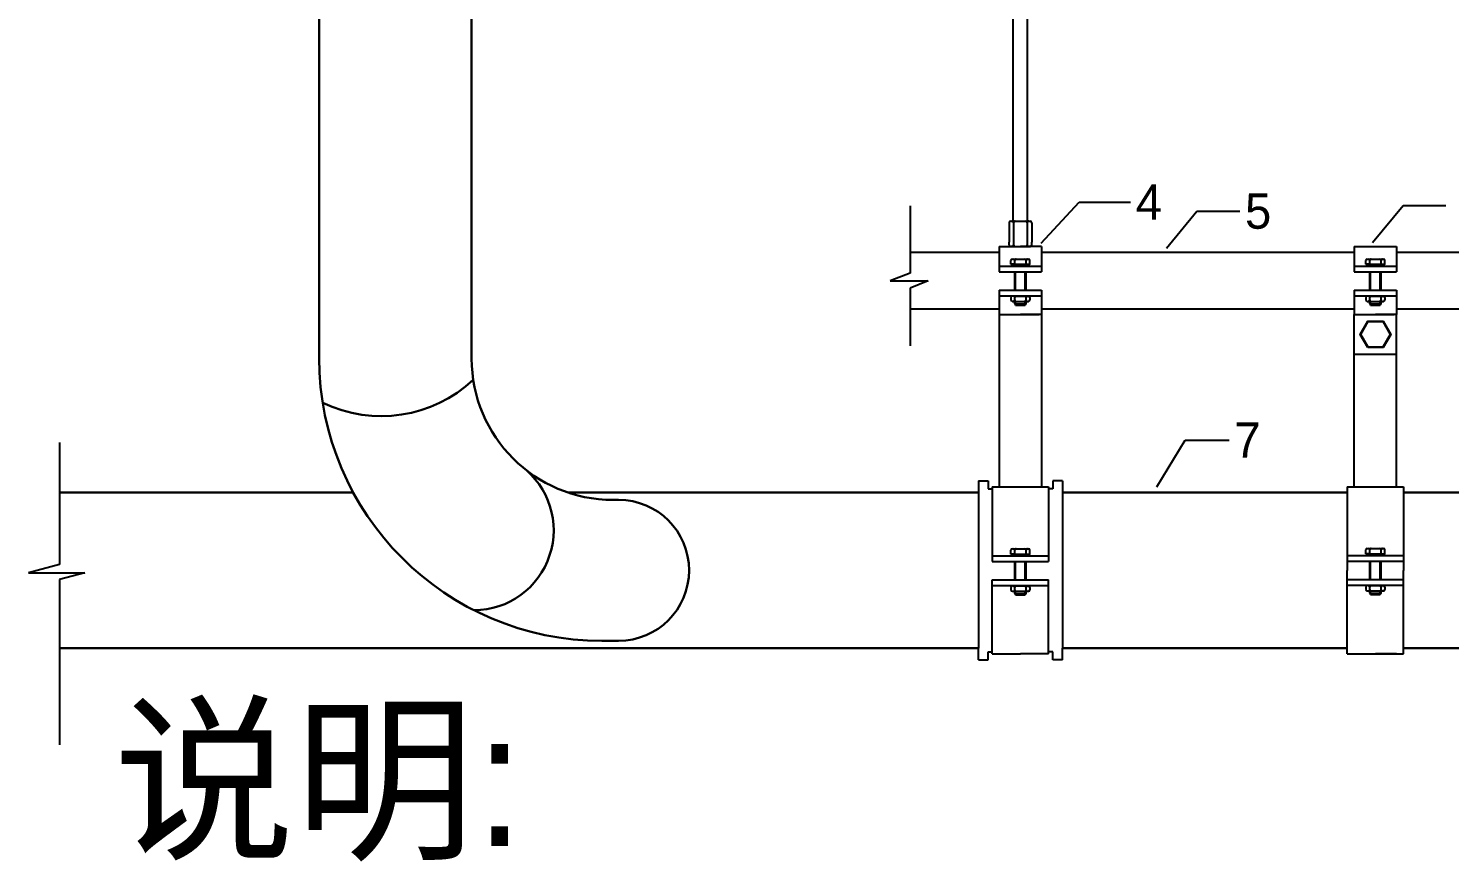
# Model space of a CAD drawing. Extents: x 1635833 to 4277885, y 16914845 to 35313750.
# Drawn here: x 2240857 to 2245682, y 17510316 to 17513145 of the extents above; entities that cross this region are included whole.
import ezdxf

# ---------------------------------------------------------------- set-up
doc = ezdxf.new("R2010")
doc.units = 0
doc.header["$LTSCALE"] = 1000
doc.header["$MEASUREMENT"] = 0
doc.layers.add('固定系统', color=7, linetype='Continuous')
doc.layers.add('文本', color=4, linetype='Continuous')
doc.layers.add('雨水管道', color=7, linetype='Continuous', lineweight=30)
doc.styles.get("Standard").update_dxf_attribs({"font": 'gbenor.shx', "bigfont": 'gbcbig.shx'})
doc.dimstyles.new('ISO-25', dxfattribs={"dimtxt": 2.5, "dimasz": 2.5, "dimexe": 1.25, "dimexo": 0.625, "dimtad": 1, "dimtxsty": 'Standard', "dimcen": 2.5, "dimadec": 0, "dimazin": 0, "dimtfac": 1, "dimtmove": 0, "dimatfit": 3, "dimfxl": 0, "dimarcsym": 0})

msp = doc.modelspace()

# ---------------------------------------------------------------- linework, layer by layer
for p, q in [((2240962.3, 17511739.166), (2240962.3, 17511324.781)), ((2240962.3, 17511324.781), (2240856.915, 17511296.274)), ((2240856.915, 17511296.274), (2241048.718, 17511296.274)), ((2241048.718, 17511296.274), (2240962.3, 17511273.897)), ((2240962.3, 17511273.897), (2240962.3, 17510711.661))]:
    msp.add_line(p, q)
at = {"layer": '固定系统', "ltscale": 0.2}
for p, q in [((2244200.755, 17512490.678), (2244200.755, 17514184.403)), ((2244248.755, 17512490.678), (2244248.755, 17514184.403)), ((2244186.277, 17512484.918), (2244186.277, 17512419.103)), ((2244201.698, 17512484.91), (2244201.698, 17512409.583)), ((2244247.811, 17512484.91), (2244247.811, 17512409.583)), ((2244263.232, 17512484.918), (2244263.232, 17512419.103)), ((2243782.289, 17512287.523), (2243911.642, 17512287.523)), ((2243911.642, 17512287.523), (2243850.831, 17512263.189))]:
    msp.add_line(p, q, dxfattribs=at)
at = {"layer": '固定系统'}
for p, q in [((2243850.831, 17512542.555), (2243850.831, 17512314.072)), ((2244192.037, 17512490.678), (2244201.715, 17512490.678)), ((2244192.922, 17512490.678), (2244256.587, 17512490.678)), ((2244201.715, 17512490.678), (2244247.795, 17512490.678)), ((2244247.795, 17512490.678), (2244257.472, 17512490.678)), ((2244186.277, 17512409.575), (2244186.277, 17512419.103)), ((2244263.232, 17512409.575), (2244263.232, 17512419.103)), ((2243850.831, 17512384.615), (2244152.755, 17512384.615)), ((2244152.755, 17512403.815), (2244224.755, 17512403.815)), ((2244152.755, 17512403.815), (2244152.755, 17512318.629)), ((2244161.09, 17512403.815), (2244224.755, 17512403.815)), ((2244201.715, 17512403.815), (2244192.037, 17512403.815)), ((2244201.715, 17512403.815), (2244247.795, 17512403.815)), ((2244296.755, 17512403.815), (2244224.755, 17512403.815)), ((2244288.42, 17512403.815), (2244224.755, 17512403.815)), ((2244247.795, 17512403.815), (2244257.472, 17512403.815)), ((2244296.755, 17512403.815), (2244296.755, 17512318.629)), ((2244296.755, 17512384.615), (2245357.984, 17512384.615)), ((2245357.984, 17512403.815), (2245501.984, 17512403.815)), ((2245357.984, 17512403.815), (2245357.984, 17512318.629)), ((2245501.984, 17512403.815), (2245501.984, 17512318.629)), ((2245501.984, 17512384.615), (2245748.51, 17512384.615)), ((2244152.755, 17512337.829), (2244296.755, 17512337.829)), ((2244192.69, 17512343.992), (2244192.69, 17512356.733)), ((2244205.555, 17512343.992), (2244192.69, 17512343.992)), ((2244192.69, 17512343.992), (2244196.366, 17512340.647)), ((2244205.555, 17512340.647), (2244196.366, 17512340.647)), ((2244197.49, 17512361.533), (2244252.019, 17512361.533)), ((2244205.555, 17512343.992), (2244205.555, 17512361.533)), ((2244205.555, 17512343.992), (2244243.955, 17512343.992)), ((2244205.555, 17512340.647), (2244243.955, 17512340.647)), ((2244205.555, 17512337.829), (2244205.555, 17512340.647)), ((2244205.555, 17512337.829), (2244243.955, 17512337.829)), ((2244208.61, 17512337.829), (2244208.61, 17512340.647)), ((2244240.9, 17512337.829), (2244240.9, 17512340.647)), ((2244243.955, 17512343.992), (2244243.955, 17512361.533)), ((2244243.955, 17512343.992), (2244256.819, 17512343.992)), ((2244243.955, 17512337.829), (2244243.955, 17512340.647)), ((2244243.955, 17512340.647), (2244253.144, 17512340.647)), ((2244256.819, 17512343.992), (2244253.144, 17512340.647)), ((2244256.819, 17512343.992), (2244256.819, 17512356.733)), ((2245357.984, 17512337.829), (2245501.984, 17512337.829)), ((2245397.92, 17512343.992), (2245397.92, 17512356.733)), ((2245410.784, 17512343.992), (2245397.92, 17512343.992)), ((2245397.92, 17512343.992), (2245401.596, 17512340.647)), ((2245410.784, 17512340.647), (2245401.596, 17512340.647)), ((2245402.72, 17512361.533), (2245457.249, 17512361.533)), ((2245410.784, 17512343.992), (2245410.784, 17512361.533)), ((2245410.784, 17512343.992), (2245449.184, 17512343.992)), ((2245410.784, 17512337.829), (2245410.784, 17512340.647)), ((2245410.784, 17512340.647), (2245449.184, 17512340.647)), ((2245410.784, 17512337.829), (2245449.184, 17512337.829)), ((2245413.839, 17512337.829), (2245413.839, 17512340.647)), ((2245446.129, 17512337.829), (2245446.129, 17512340.647)), ((2245449.184, 17512343.992), (2245449.184, 17512361.533)), ((2245449.184, 17512343.992), (2245462.049, 17512343.992)), ((2245449.184, 17512337.829), (2245449.184, 17512340.647)), ((2245449.184, 17512340.647), (2245458.373, 17512340.647)), ((2245462.049, 17512343.992), (2245458.373, 17512340.647)), ((2245462.049, 17512343.992), (2245462.049, 17512356.733)), ((2243850.831, 17512314.072), (2243782.289, 17512287.523)), ((2244152.755, 17512318.629), (2244296.755, 17512318.629)), ((2244205.555, 17512280.229), (2244205.555, 17512318.629)), ((2244205.555, 17512256.229), (2244205.555, 17512280.229)), ((2244208.61, 17512256.229), (2244208.61, 17512318.629)), ((2244240.9, 17512256.229), (2244240.9, 17512318.629)), ((2244243.955, 17512282.88), (2244243.955, 17512318.629)), ((2244243.955, 17512256.229), (2244243.955, 17512282.88)), ((2245357.984, 17512318.629), (2245501.984, 17512318.629)), ((2245410.784, 17512280.229), (2245410.784, 17512318.629)), ((2245410.784, 17512256.229), (2245410.784, 17512280.229)), ((2245413.839, 17512256.229), (2245413.839, 17512318.629)), ((2245446.129, 17512256.229), (2245446.129, 17512318.629)), ((2245449.184, 17512282.88), (2245449.184, 17512318.629)), ((2245449.184, 17512256.229), (2245449.184, 17512282.88)), ((2243850.831, 17512263.189), (2243850.831, 17512067.186)), ((2244152.755, 17512256.229), (2244296.755, 17512256.229)), ((2244152.755, 17512256.229), (2244152.755, 17511587.815)), ((2244152.755, 17512237.029), (2244296.755, 17512237.029)), ((2244192.69, 17512230.753), (2244192.69, 17512222.812)), ((2244205.555, 17512235.553), (2244197.49, 17512235.553)), ((2244205.555, 17512235.553), (2244205.555, 17512237.029)), ((2244205.555, 17512235.553), (2244243.955, 17512235.553)), ((2244205.555, 17512218.012), (2244205.555, 17512235.553)), ((2244208.61, 17512235.553), (2244208.61, 17512237.029)), ((2244240.9, 17512235.553), (2244240.9, 17512237.029)), ((2244243.955, 17512235.553), (2244243.955, 17512237.029)), ((2244243.955, 17512235.553), (2244252.019, 17512235.553)), ((2244243.955, 17512218.012), (2244243.955, 17512235.553)), ((2244256.819, 17512230.753), (2244256.819, 17512222.812)), ((2244296.755, 17512256.229), (2244296.755, 17511587.815)), ((2245357.984, 17512256.229), (2245501.984, 17512256.229)), ((2245357.984, 17512256.229), (2245357.984, 17512173.415)), ((2245357.984, 17512237.029), (2245501.984, 17512237.029)), ((2245397.92, 17512230.753), (2245397.92, 17512222.812)), ((2245410.784, 17512235.553), (2245402.72, 17512235.553)), ((2245410.784, 17512235.553), (2245410.784, 17512237.029)), ((2245410.784, 17512218.012), (2245410.784, 17512235.553)), ((2245410.784, 17512235.553), (2245449.184, 17512235.553)), ((2245413.839, 17512235.553), (2245413.839, 17512237.029)), ((2245446.129, 17512235.553), (2245446.129, 17512237.029)), ((2245449.184, 17512235.553), (2245449.184, 17512237.029)), ((2245449.184, 17512218.012), (2245449.184, 17512235.553)), ((2245449.184, 17512235.553), (2245457.249, 17512235.553)), ((2245462.049, 17512230.753), (2245462.049, 17512222.812)), ((2245501.984, 17512256.229), (2245501.984, 17512173.415)), ((2243850.831, 17512192.615), (2244152.755, 17512192.615)), ((2244197.49, 17512218.012), (2244205.555, 17512218.012)), ((2244205.555, 17512218.012), (2244243.955, 17512218.012)), ((2244205.555, 17512209.973), (2244205.555, 17512218.012)), ((2244205.555, 17512209.973), (2244243.955, 17512209.973)), ((2244205.555, 17512209.973), (2244208.61, 17512205.371)), ((2244208.61, 17512205.371), (2244208.61, 17512218.012)), ((2244208.61, 17512205.371), (2244240.9, 17512205.371)), ((2244240.9, 17512205.371), (2244240.9, 17512218.012)), ((2244243.955, 17512209.973), (2244240.9, 17512205.371)), ((2244243.955, 17512218.012), (2244252.019, 17512218.012)), ((2244243.955, 17512209.973), (2244243.955, 17512218.012)), ((2244296.755, 17512192.615), (2245357.984, 17512192.615)), ((2245402.72, 17512218.012), (2245410.784, 17512218.012)), ((2245410.784, 17512209.973), (2245410.784, 17512218.012)), ((2245410.784, 17512218.012), (2245449.184, 17512218.012)), ((2245410.784, 17512209.973), (2245413.839, 17512205.371)), ((2245410.784, 17512209.973), (2245449.184, 17512209.973)), ((2245413.839, 17512205.371), (2245413.839, 17512218.012)), ((2245413.839, 17512205.371), (2245446.129, 17512205.371)), ((2245446.129, 17512205.371), (2245446.129, 17512218.012)), ((2245449.184, 17512209.973), (2245446.129, 17512205.371)), ((2245449.184, 17512209.973), (2245449.184, 17512218.012)), ((2245449.184, 17512218.012), (2245457.249, 17512218.012)), ((2245501.984, 17512192.615), (2245748.51, 17512192.615)), ((2244152.755, 17512173.415), (2244224.755, 17512173.415)), ((2244161.09, 17512173.415), (2244288.42, 17512173.415)), ((2244296.755, 17512173.415), (2244224.755, 17512173.415)), ((2245357.984, 17512173.415), (2245429.984, 17512173.415)), ((2245357.984, 17512173.415), (2245429.984, 17512173.415)), ((2245357.984, 17511587.815), (2245357.984, 17512173.415)), ((2245366.319, 17512173.415), (2245429.984, 17512173.415)), ((2245366.319, 17512173.415), (2245493.649, 17512173.415)), ((2245501.984, 17512173.415), (2245429.984, 17512173.415)), ((2245501.984, 17512173.415), (2245429.984, 17512173.415)), ((2245493.649, 17512173.415), (2245429.984, 17512173.415)), ((2245501.984, 17511587.815), (2245501.984, 17512173.415)), ((2245357.984, 17512039.272), (2245501.984, 17512039.272)), ((2244082.173, 17511608.592), (2244114.971, 17511608.592)), ((2244082.173, 17511608.592), (2244082.173, 17511568.615)), ((2244114.971, 17511608.592), (2244114.971, 17511581.324)), ((2244367.337, 17511608.592), (2244334.539, 17511608.592)), ((2244334.539, 17511608.592), (2244334.539, 17511581.324)), ((2244367.337, 17511608.592), (2244367.337, 17511568.615)), ((2244082.173, 17511568.615), (2244082.173, 17511040.615)), ((2244114.971, 17511581.324), (2244128.755, 17511581.324)), ((2244128.755, 17511587.815), (2244320.755, 17511587.815)), ((2244128.755, 17511587.815), (2244128.755, 17511334.629)), ((2244320.755, 17511587.815), (2244320.755, 17511334.629)), ((2244334.539, 17511581.324), (2244320.755, 17511581.324)), ((2244367.337, 17511568.615), (2244367.337, 17511040.615)), ((2245333.984, 17511587.815), (2245525.984, 17511587.815)), ((2245333.984, 17511587.815), (2245525.984, 17511587.815)), ((2245333.984, 17511587.815), (2245333.984, 17511304.615)), ((2245525.984, 17511587.815), (2245525.984, 17511304.615)), ((2244192.69, 17511359.992), (2244192.69, 17511372.733)), ((2244205.555, 17511359.992), (2244192.69, 17511359.992)), ((2244192.69, 17511359.992), (2244196.366, 17511356.647)), ((2244205.555, 17511356.647), (2244196.366, 17511356.647)), ((2244197.49, 17511377.533), (2244252.019, 17511377.533)), ((2244205.555, 17511359.992), (2244205.555, 17511377.533)), ((2244205.555, 17511359.992), (2244243.955, 17511359.992)), ((2244205.555, 17511356.647), (2244243.955, 17511356.647)), ((2244205.555, 17511353.829), (2244205.555, 17511356.647)), ((2244208.61, 17511353.829), (2244208.61, 17511356.647)), ((2244240.9, 17511353.829), (2244240.9, 17511356.647)), ((2244243.955, 17511359.992), (2244243.955, 17511377.533)), ((2244243.955, 17511359.992), (2244256.819, 17511359.992)), ((2244243.955, 17511353.829), (2244243.955, 17511356.647)), ((2244243.955, 17511356.647), (2244253.144, 17511356.647)), ((2244256.819, 17511359.992), (2244253.144, 17511356.647)), ((2244256.819, 17511359.992), (2244256.819, 17511372.733)), ((2245333.984, 17511355.015), (2245525.984, 17511355.015)), ((2245397.92, 17511361.178), (2245397.92, 17511373.918)), ((2245410.784, 17511361.178), (2245397.92, 17511361.178)), ((2245397.92, 17511361.178), (2245401.596, 17511357.832)), ((2245410.784, 17511357.832), (2245401.596, 17511357.832)), ((2245402.72, 17511378.718), (2245457.249, 17511378.718)), ((2245410.784, 17511361.178), (2245410.784, 17511378.718)), ((2245410.784, 17511361.178), (2245449.184, 17511361.178)), ((2245410.784, 17511355.015), (2245410.784, 17511357.832)), ((2245410.784, 17511357.832), (2245449.184, 17511357.832)), ((2245410.784, 17511355.015), (2245449.184, 17511355.015)), ((2245413.839, 17511355.015), (2245413.839, 17511357.832)), ((2245446.129, 17511355.015), (2245446.129, 17511357.832)), ((2245449.184, 17511361.178), (2245449.184, 17511378.718)), ((2245449.184, 17511361.178), (2245462.049, 17511361.178)), ((2245449.184, 17511355.015), (2245449.184, 17511357.832)), ((2245449.184, 17511357.832), (2245458.373, 17511357.832)), ((2245462.049, 17511361.178), (2245458.373, 17511357.832)), ((2245462.049, 17511361.178), (2245462.049, 17511373.918)), ((2244128.755, 17511353.829), (2244320.755, 17511353.829)), ((2244128.755, 17511334.629), (2244320.755, 17511334.629)), ((2244205.555, 17511353.829), (2244243.955, 17511353.829)), ((2244205.555, 17511296.229), (2244205.555, 17511334.629)), ((2244208.61, 17511272.229), (2244208.61, 17511334.629)), ((2244240.9, 17511272.229), (2244240.9, 17511334.629)), ((2244243.955, 17511298.88), (2244243.955, 17511334.629)), ((2245333.984, 17511335.815), (2245525.984, 17511335.815)), ((2245410.784, 17511297.415), (2245410.784, 17511335.815)), ((2245413.839, 17511273.415), (2245413.839, 17511335.815)), ((2245446.129, 17511273.415), (2245446.129, 17511335.815)), ((2245449.184, 17511300.065), (2245449.184, 17511335.815)), ((2244128.755, 17511021.415), (2244128.755, 17511272.229)), ((2244128.755, 17511272.229), (2244320.755, 17511272.229)), ((2244205.555, 17511272.229), (2244205.555, 17511296.229)), ((2244243.955, 17511272.229), (2244243.955, 17511298.88)), ((2244320.755, 17511021.415), (2244320.755, 17511272.229)), ((2245333.984, 17511021.415), (2245333.984, 17511304.615)), ((2245333.984, 17511273.415), (2245525.984, 17511273.415)), ((2245410.784, 17511273.415), (2245410.784, 17511297.415)), ((2245449.184, 17511273.415), (2245449.184, 17511300.065)), ((2245525.984, 17511021.415), (2245525.984, 17511304.615)), ((2244128.755, 17511253.029), (2244320.755, 17511253.029)), ((2244192.69, 17511246.753), (2244192.69, 17511238.812)), ((2244205.555, 17511251.553), (2244197.49, 17511251.553)), ((2244197.49, 17511234.012), (2244205.555, 17511234.012)), ((2244205.555, 17511251.553), (2244205.555, 17511253.029)), ((2244205.555, 17511251.553), (2244243.955, 17511251.553)), ((2244205.555, 17511234.012), (2244205.555, 17511251.553)), ((2244205.555, 17511234.012), (2244243.955, 17511234.012)), ((2244205.555, 17511225.973), (2244205.555, 17511234.012)), ((2244205.555, 17511225.973), (2244243.955, 17511225.973)), ((2244205.555, 17511225.973), (2244208.61, 17511221.371)), ((2244208.61, 17511251.553), (2244208.61, 17511253.029)), ((2244208.61, 17511221.371), (2244208.61, 17511234.012)), ((2244208.61, 17511221.371), (2244240.9, 17511221.371)), ((2244240.9, 17511251.553), (2244240.9, 17511253.029)), ((2244240.9, 17511221.371), (2244240.9, 17511234.012)), ((2244243.955, 17511225.973), (2244240.9, 17511221.371)), ((2244243.955, 17511251.553), (2244243.955, 17511253.029)), ((2244243.955, 17511234.012), (2244243.955, 17511251.553)), ((2244243.955, 17511251.553), (2244252.019, 17511251.553)), ((2244243.955, 17511234.012), (2244252.019, 17511234.012)), ((2244243.955, 17511225.973), (2244243.955, 17511234.012)), ((2244256.819, 17511246.753), (2244256.819, 17511238.812)), ((2245333.984, 17511254.215), (2245525.984, 17511254.215)), ((2245397.92, 17511247.938), (2245397.92, 17511239.997)), ((2245410.784, 17511252.738), (2245402.72, 17511252.738)), ((2245402.72, 17511235.197), (2245410.784, 17511235.197)), ((2245410.784, 17511252.738), (2245410.784, 17511254.215)), ((2245410.784, 17511235.197), (2245410.784, 17511252.738)), ((2245410.784, 17511252.738), (2245449.184, 17511252.738)), ((2245410.784, 17511227.158), (2245410.784, 17511235.197)), ((2245410.784, 17511235.197), (2245449.184, 17511235.197)), ((2245410.784, 17511227.158), (2245413.839, 17511222.556)), ((2245410.784, 17511227.158), (2245449.184, 17511227.158)), ((2245413.839, 17511252.738), (2245413.839, 17511254.215)), ((2245413.839, 17511222.556), (2245413.839, 17511235.197)), ((2245413.839, 17511222.556), (2245446.129, 17511222.556)), ((2245446.129, 17511252.738), (2245446.129, 17511254.215)), ((2245446.129, 17511222.556), (2245446.129, 17511235.197)), ((2245449.184, 17511227.158), (2245446.129, 17511222.556)), ((2245449.184, 17511252.738), (2245449.184, 17511254.215)), ((2245449.184, 17511235.197), (2245449.184, 17511252.738)), ((2245449.184, 17511252.738), (2245457.249, 17511252.738)), ((2245449.184, 17511227.158), (2245449.184, 17511235.197)), ((2245449.184, 17511235.197), (2245457.249, 17511235.197)), ((2245462.049, 17511247.938), (2245462.049, 17511239.997)), ((2244082.173, 17511000.637), (2244082.173, 17511040.615)), ((2244114.971, 17511000.637), (2244114.971, 17511027.905)), ((2244114.971, 17511027.905), (2244128.755, 17511027.905)), ((2244128.755, 17511021.415), (2244224.755, 17511021.415)), ((2244320.755, 17511021.415), (2244224.755, 17511021.415)), ((2244334.539, 17511027.905), (2244320.755, 17511027.905)), ((2244334.539, 17511000.637), (2244334.539, 17511027.905)), ((2244367.337, 17511000.637), (2244367.337, 17511040.615)), ((2245333.984, 17511021.415), (2245525.984, 17511021.415)), ((2245333.984, 17511021.415), (2245525.984, 17511021.415)), ((2245357.984, 17511021.415), (2245429.984, 17511021.415)), ((2245357.984, 17511021.415), (2245429.984, 17511021.415)), ((2245366.319, 17511021.415), (2245429.984, 17511021.415)), ((2245501.984, 17511021.415), (2245429.984, 17511021.415)), ((2245501.984, 17511021.415), (2245429.984, 17511021.415)), ((2245493.649, 17511021.415), (2245429.984, 17511021.415)), ((2244082.173, 17511000.637), (2244114.971, 17511000.637)), ((2244367.337, 17511000.637), (2244334.539, 17511000.637))]:
    msp.add_line(p, q, dxfattribs=at)
for points in [[(2245404.124, 17512060.979), (2245378.097, 17512106.058), (2245404.124, 17512151.138), (2245456.177, 17512151.138), (2245482.204, 17512106.058), (2245456.177, 17512060.979)], [(2245405.191, 17512062.826), (2245380.231, 17512106.058), (2245405.191, 17512149.29), (2245455.111, 17512149.29), (2245480.071, 17512106.058), (2245455.111, 17512062.826)]]:
    msp.add_lwpolyline(points, close=True, dxfattribs=at)
for centre, radius, start, end in [((2244192.037, 17512484.918), 5.76, 90, 180), ((2244195.971, 17512484.916), 5.76, 359.938091, 89.938091), ((2244207.458, 17512484.916), 5.76, 90.061909, 180.061909), ((2244242.051, 17512484.916), 5.76, 359.938091, 89.938091), ((2244253.538, 17512484.916), 5.76, 90.061909, 180.061909), ((2244257.472, 17512484.918), 5.76, 0, 90), ((2244192.037, 17512409.575), 5.76, 180, 270), ((2244195.971, 17512409.577), 5.76, 270.061909, 0.061909), ((2244207.458, 17512409.577), 5.76, 179.938091, 269.938091), ((2244242.051, 17512409.577), 5.76, 270.061909, 0.061909), ((2244253.538, 17512409.577), 5.76, 179.938091, 269.938091), ((2244257.472, 17512409.575), 5.76, 270, 0), ((2244197.49, 17512356.733), 4.8, 90, 180), ((2244200.769, 17512356.731), 4.8, 359.938091, 89.938091), ((2244210.341, 17512356.731), 4.8, 90.061909, 180.061909), ((2244239.169, 17512356.731), 4.8, 359.938091, 89.938091), ((2244248.741, 17512356.731), 4.8, 90.061909, 180.061909), ((2244252.019, 17512356.733), 4.8, 0, 90), ((2245402.72, 17512356.733), 4.8, 90, 180), ((2245405.998, 17512356.731), 4.8, 359.938091, 89.938091), ((2245415.571, 17512356.731), 4.8, 90.061909, 180.061909), ((2245444.398, 17512356.731), 4.8, 359.938091, 89.938091), ((2245453.971, 17512356.731), 4.8, 90.061909, 180.061909), ((2245457.249, 17512356.733), 4.8, 0, 90), ((2244197.49, 17512230.753), 4.8, 90, 180), ((2244200.769, 17512230.751), 4.8, 359.938091, 89.938091), ((2244210.341, 17512230.751), 4.8, 90.061909, 180.061909), ((2244239.169, 17512230.751), 4.8, 359.938091, 89.938091), ((2244248.741, 17512230.751), 4.8, 90.061909, 180.061909), ((2244252.019, 17512230.753), 4.8, 0, 90), ((2245402.72, 17512230.753), 4.8, 90, 180), ((2245405.998, 17512230.751), 4.8, 359.938091, 89.938091), ((2245415.571, 17512230.751), 4.8, 90.061909, 180.061909), ((2245444.398, 17512230.751), 4.8, 359.938091, 89.938091), ((2245453.971, 17512230.751), 4.8, 90.061909, 180.061909), ((2245457.249, 17512230.753), 4.8, 0, 90), ((2244197.49, 17512222.812), 4.8, 180, 270), ((2244200.769, 17512222.814), 4.8, 270.061909, 0.061909), ((2244210.341, 17512222.814), 4.8, 179.938091, 269.938091), ((2244239.169, 17512222.814), 4.8, 270.061909, 0.061909), ((2244248.741, 17512222.814), 4.8, 179.938091, 269.938091), ((2244252.019, 17512222.812), 4.8, 270, 0), ((2245402.72, 17512222.812), 4.8, 180, 270), ((2245405.998, 17512222.814), 4.8, 270.061909, 0.061909), ((2245415.571, 17512222.814), 4.8, 179.938091, 269.938091), ((2245444.398, 17512222.814), 4.8, 270.061909, 0.061909), ((2245453.971, 17512222.814), 4.8, 179.938091, 269.938091), ((2245457.249, 17512222.812), 4.8, 270, 0), ((2244197.49, 17511372.733), 4.8, 90, 180), ((2244200.769, 17511372.731), 4.8, 359.938091, 89.938091), ((2244210.341, 17511372.731), 4.8, 90.061909, 180.061909), ((2244239.169, 17511372.731), 4.8, 359.938091, 89.938091), ((2244248.741, 17511372.731), 4.8, 90.061909, 180.061909), ((2244252.019, 17511372.733), 4.8, 0, 90), ((2245402.72, 17511373.918), 4.8, 90, 180), ((2245405.998, 17511373.916), 4.8, 359.938091, 89.938091), ((2245415.571, 17511373.916), 4.8, 90.061909, 180.061909), ((2245444.398, 17511373.916), 4.8, 359.938091, 89.938091), ((2245453.971, 17511373.916), 4.8, 90.061909, 180.061909), ((2245457.249, 17511373.918), 4.8, 0, 90), ((2244197.49, 17511246.753), 4.8, 90, 180), ((2244197.49, 17511238.812), 4.8, 180, 270), ((2244200.769, 17511246.751), 4.8, 359.938091, 89.938091), ((2244200.769, 17511238.814), 4.8, 270.061909, 0.061909), ((2244210.341, 17511246.751), 4.8, 90.061909, 180.061909), ((2244210.341, 17511238.814), 4.8, 179.938091, 269.938091), ((2244239.169, 17511246.751), 4.8, 359.938091, 89.938091), ((2244239.169, 17511238.814), 4.8, 270.061909, 0.061909), ((2244248.741, 17511246.751), 4.8, 90.061909, 180.061909), ((2244248.741, 17511238.814), 4.8, 179.938091, 269.938091), ((2244252.019, 17511246.753), 4.8, 0, 90), ((2244252.019, 17511238.812), 4.8, 270, 0), ((2245402.72, 17511247.938), 4.8, 90, 180), ((2245402.72, 17511239.997), 4.8, 180, 270), ((2245405.998, 17511247.936), 4.8, 359.938091, 89.938091), ((2245405.998, 17511239.999), 4.8, 270.061909, 0.061909), ((2245415.571, 17511247.936), 4.8, 90.061909, 180.061909), ((2245415.571, 17511239.999), 4.8, 179.938091, 269.938091), ((2245444.398, 17511247.936), 4.8, 359.938091, 89.938091), ((2245444.398, 17511239.999), 4.8, 270.061909, 0.061909), ((2245453.971, 17511247.936), 4.8, 90.061909, 180.061909), ((2245453.971, 17511239.999), 4.8, 179.938091, 269.938091), ((2245457.249, 17511247.938), 4.8, 0, 90), ((2245457.249, 17511239.997), 4.8, 270, 0)]:
    msp.add_arc(centre, radius, start, end, dxfattribs=at)
at = {"layer": '雨水管道'}
for p, q in [((2241844.113, 17514045.82), (2241844.113, 17512025.366)), ((2242361.715, 17514045.82), (2242361.715, 17512023.864)), ((2240962.3, 17511568.615), (2241959.733, 17511568.615)), ((2242689.569, 17511568.615), (2244082.173, 17511568.615)), ((2244367.337, 17511568.615), (2245333.984, 17511568.615)), ((2245525.984, 17511568.615), (2246901.479, 17511568.615)), ((2242841.715, 17511543.864), (2242860.69, 17511543.864)), ((2240962.3, 17511040.615), (2244082.173, 17511040.615)), ((2242804.113, 17511065.366), (2242860.69, 17511065.366)), ((2244367.337, 17511040.615), (2245333.984, 17511040.615)), ((2245525.984, 17511040.615), (2246901.479, 17511040.615))]:
    msp.add_line(p, q, dxfattribs=at)
for centre, radius, start, end in [((2242804.113, 17512025.366), 960, 180, 270), ((2242841.715, 17512023.864), 480, 180, 270), ((2242054.671, 17512286.481), 458.132, 244.32653, 313.014421), ((2242368.818, 17511440.406), 271.381, 270.290434, 53.285672)]:
    msp.add_arc(centre, radius, start, end, dxfattribs=at)
at = {"layer": '雨水管道', "ltscale": 0.2}
msp.add_arc((2242860.69, 17511304.615), 239.249, 270, 90, dxfattribs=at)

# ---------------------------------------------------------------- texts
at = {"layer": '文本', "ltscale": 0.2, "char_height": 120, "attachment_point": 1}
for s, insert in [('{\\fￋￎￌﾣﾤ|b0|i0|c134|p54;4}', (2244616.277, 17512614.91)), ('{\\fￋￎￌﾣﾤ|b0|i0|c134|p54;5}', (2244987.317, 17512584.673)), ('{\\fￋￎￌﾣﾤ|b0|i0|c134|p54;7}', (2244951.317, 17511807.01))]:
    msp.add_mtext(s, dxfattribs=dict(at, insert=insert))
at = {"layer": '文本', "insert": (2241145.868, 17510819.007), "char_height": 450, "width": 19408.43205, "attachment_point": 1}
msp.add_mtext('{\\fￋￎￌﾣﾤ|b0|i0|c134|p54;说明:}', dxfattribs=at)

# ---------------------------------------------------------------- leaders
at = {"layer": '文本', "ltscale": 0.2}
for points in [[(2244295.885, 17512416.05), (2244423.924, 17512554.91), (2244598.277, 17512554.91)], [(2244720.493, 17512398.766), (2244824.258, 17512524.673), (2244969.317, 17512524.673)], [(2245420.051, 17512417.532), (2245523.816, 17512543.439), (2245668.876, 17512543.439)], [(2244688.198, 17511587.774), (2244784.551, 17511747.01), (2244933.317, 17511747.01)]]:
    msp.add_leader(points, dimstyle='ISO-25', override={"dimscale": 1, "dimtad": 0, "dimclrd": 7}, dxfattribs=at)

doc.saveas('drawing.dxf')
